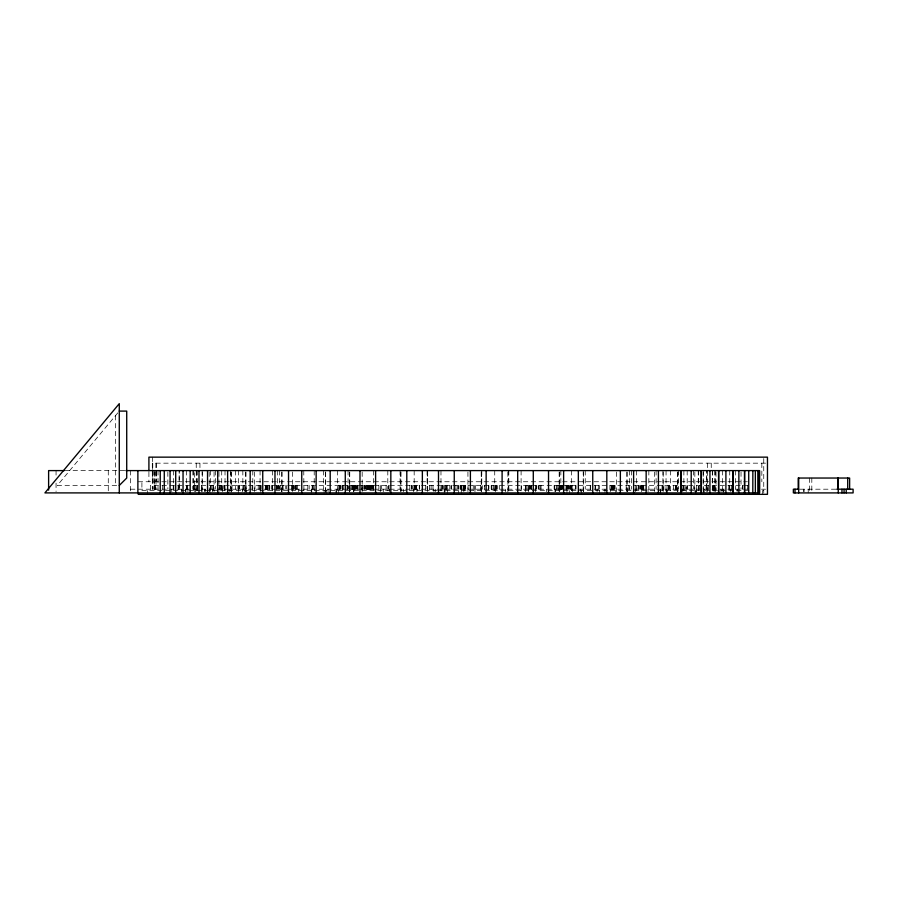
<?xml version="1.0" encoding="UTF-8"?>
<svg xmlns="http://www.w3.org/2000/svg" width="898" height="898" viewBox="0 0 898 898"><rect width="100%" height="100%" fill="white"/><g stroke="black" fill="none" stroke-linecap="round" stroke-linejoin="round"><path stroke-width="0.67" stroke-dasharray="4.49 3.37" d="M117.795 412.878L57.304 485.47L119.277 485.47M765.567 463.166L152.301 463.166L152.301 489.197M65.184 470.597L124.923 470.597M138.191 481.755L719.624 481.755M720.117 481.755L747.417 481.755M748.09 485.47L150.381 485.47L150.381 489.197M130.435 489.197L749.089 489.197M761.493 489.197L765.567 489.197M799.938 489.197L836.745 489.197M437.191 490.622L141.906 490.622L141.906 481.755M437.876 490.622L749.527 490.622M763.749 490.622L762.514 490.622L762.514 494.338M811.814 478.039L811.814 492.912M809.345 478.039L809.345 492.912M808.222 489.197L808.222 492.912M804.125 489.197L804.125 491.677M803.643 489.197L803.643 491.677M763.749 458.552L763.749 493.103M761.841 463.166L761.841 481.755M747.462 485.47L747.462 489.197M742.837 485.47L742.837 489.197M742.422 485.47L742.422 489.197M741.03 471.933L741.041 489.197M737.146 489.197L737.135 491.677M735.383 470.597L735.383 489.197M731.645 485.47L731.645 489.197M730.781 489.197L730.804 491.677M729.737 470.597L729.726 489.197M729.356 485.47L729.356 489.197M728.783 485.47L728.783 489.197M723.81 490.622L723.81 494.338M723.462 489.197L723.462 491.677M722.969 489.197L722.969 491.677M722.576 470.597L722.576 489.197M721.004 489.197L721.004 491.677M716.02 471.933L716.02 489.197M715.627 489.197L715.616 491.677M715.403 470.597L715.425 489.197M714.595 470.597L714.595 489.197M714.236 485.47L714.269 489.197M714.112 491.677L714.056 485.47L714.022 489.197M713.293 485.47L713.293 489.197M713.113 485.47L713.203 491.677M712.451 470.597L712.451 489.197M712.305 470.597L712.305 491.52M711.238 463.166L711.238 469.362M708.275 485.47L708.275 489.197M707.512 463.166L707.557 489.197M707.377 489.197L707.388 491.677M706.771 489.197L706.771 470.597L706.625 491.52M706.12 485.47L706.12 489.197M704.021 489.197L704.021 492.912M703.852 489.197L703.852 492.912M703.213 470.597L703.224 489.197M703.179 471.989L703.168 491.52M699.317 485.47L699.317 489.197M698.318 470.597L698.318 489.197M698.24 470.597L698.262 492.912M696.466 485.47L696.556 489.197M696.365 489.197L696.388 491.677M696.085 490.622L696.085 494.338M695.692 490.622L695.692 494.338M694.839 471.989L694.85 491.52M694.524 485.47L694.48 489.197M693.402 470.597L693.413 489.197M687.509 485.47L687.632 489.197M687.195 470.597L687.195 489.197M686.88 485.47L686.88 489.197M686.195 491.677L686.094 485.47M685.129 485.47L685.129 489.197M683.883 470.597L683.883 491.52M683.367 485.47L683.367 489.197M682.94 485.47L682.929 489.197M682.716 489.197L682.727 491.677M678.394 470.597L678.394 489.197M677.855 471.989L677.855 491.52M677.664 471.989L677.608 491.677M676.811 485.47L676.811 489.197M676.508 485.47L676.508 489.197M676.317 485.47L676.317 489.197M675.509 485.47L675.509 489.197M675.386 485.47L675.386 489.197M673.579 485.47L673.579 489.197M670.402 470.597L670.402 491.52M669.549 485.47L669.549 489.197M669.122 485.47L669.122 489.197M668.303 485.47L668.303 489.197M668 485.47L668 489.197M667.371 490.622L667.371 494.338M666.563 489.197L666.563 492.912M666.237 490.622L666.237 494.338M666.069 470.597L666.002 491.677M663.869 485.47L663.869 489.197M663.173 471.989L663.173 491.52M662.949 470.597L662.949 491.52M662.735 485.47L662.735 489.197M662.264 485.47L662.264 489.197M662.107 485.47L662.107 489.197M660.748 490.622L660.748 494.338M660.647 489.197L660.647 492.912M656.09 470.597L656.09 489.197M654.563 471.989L654.563 491.52M648.839 470.597L648.839 489.197M648.075 489.197L648.075 491.677M643.709 485.47L643.709 489.197M643.383 485.47L643.484 491.677M643.08 485.47L643.08 489.197M642.306 485.47L642.306 489.197M642.048 485.47L642.048 489.197M641.666 485.47L641.666 489.197M641.43 489.197L641.43 491.677M641.037 485.47L641.037 489.197M640.487 485.47L640.487 489.197M639.746 485.47L639.746 489.197M638.815 485.47L638.815 489.197M638.5 485.47L638.489 489.197M638.231 485.47L638.108 489.197M636.525 470.597L636.525 491.52M635.773 485.47L635.773 489.197M635.503 489.197L635.503 491.677M631.575 470.597L631.575 489.197M629.476 470.597L629.476 489.197M628.881 485.47L628.881 489.197M627.478 489.197L627.478 491.677M627.141 471.989L627.141 491.52M626.849 471.989L626.849 491.52M626.175 485.47L626.175 489.197M616.499 471.989L616.499 491.52M615.792 490.622L615.792 494.338M615.108 485.47L615.108 489.197M614.367 485.47L614.457 489.197M613.828 485.47L613.828 489.197M612.526 485.47L612.526 489.197M612.346 485.47L612.346 489.197M611.504 485.47L611.504 489.197M611.179 485.47L611.179 489.197M610.292 489.197L610.292 491.677M609.933 485.47L609.933 489.197M604.971 489.197L604.971 492.912M599.64 485.47L599.64 489.197M599.55 490.622L599.55 494.338M598.293 485.47L598.293 489.197M597.091 489.197L597.091 491.677M595.307 485.47L595.307 489.197M595.048 485.47L595.048 489.197M590.413 485.47L590.413 489.197M590.244 485.47L590.244 489.197M585.238 470.597L585.238 489.197M583.543 471.989L583.543 491.52M583.363 489.197L583.363 491.677M583.206 470.597L583.206 491.52M581.567 490.622L581.567 494.338M580.815 489.197L580.815 491.677M576 485.47L576 489.197M575.708 485.47L575.708 489.197M572.453 489.197L572.453 491.677M572.194 489.197L572.037 485.47L572.026 489.197M571.543 485.47L571.543 489.197M571.353 470.597L571.353 491.52M570.724 485.47L570.724 489.197M570.062 485.47L570.062 489.197M569.691 490.622L569.691 494.338M569.579 485.47L569.579 489.197M568.445 485.47L568.445 489.197M567.772 485.47L567.738 489.197M566.952 490.622L566.952 494.338M566.66 485.47L566.66 489.197M566.481 485.47L566.503 489.197M565.998 485.47L565.998 489.197M562.227 485.47L562.227 489.197M562.036 485.47L561.98 489.197M561.744 485.47L561.744 489.197M561.587 489.197L561.587 485.47L561.396 489.197M561.317 485.47L561.317 489.197M561.048 485.47L561.048 489.197M560.846 470.597L560.846 489.197M560.621 485.47L560.621 489.197M560.363 485.47L560.363 489.197M560.161 485.47L560.161 489.197M559.881 485.47L559.881 489.197M559.51 471.989L559.51 491.52M559.42 485.47L559.42 489.197M559.151 471.989L559.151 491.52M558.253 485.47L558.298 489.197M557.142 485.47L557.142 489.197M556.21 485.47L556.289 489.197M555.29 489.197L555.29 491.677M555.031 489.197L555.031 491.677M554.38 485.47L554.38 489.197M554.145 485.47L554.145 489.197M546.512 489.197L546.512 491.677M541.067 485.47L541.067 489.197M540.158 485.47L540.158 489.197M538.912 485.47L538.912 489.197M538.721 485.47L538.721 489.197M536.813 485.47L536.735 489.197M536.106 485.47L536.106 489.197M535.769 485.47L535.769 489.197M535.511 489.197L535.511 491.677M530.931 485.47L530.931 489.197M530.224 485.47L530.202 489.197M529.831 485.47L529.831 489.197M529.371 485.47L529.371 489.197M529.09 485.47L529.09 489.197M528.641 489.197L528.641 491.677M528.585 485.47L528.585 489.197M527.036 485.47L527.036 489.197M525.869 485.47L525.869 489.197M525.723 485.47L525.723 489.197M525.599 489.197L525.599 491.677M521.356 485.47L521.368 489.197M521.098 470.597L521.098 491.52M508.829 470.597L508.829 489.197M508.257 470.597L508.257 491.52M507.875 471.989L507.875 492.912M505.518 489.197L505.518 491.677M499.288 485.47L499.288 489.197M497.649 485.47L497.649 489.197M496.459 485.47L496.459 489.197M496.022 485.47L496.022 489.197M495.561 485.47L495.561 489.197M495.382 489.197L495.382 491.677M495.314 485.47L495.314 489.197M494.731 470.597L494.731 491.52M493.417 485.47L493.417 489.197M491.913 485.47L491.913 491.677M491.329 485.47L491.329 489.197M491.206 485.47L491.206 489.197M488.838 485.47L488.838 489.197M488.725 485.47L488.725 489.197M488.456 485.47L488.456 489.197M482.215 485.47L482.215 489.197M481.788 470.597L481.788 489.197M481.597 471.989L481.597 491.52M481.205 471.989L481.205 491.52M480.621 485.47L480.621 489.197M475.368 485.47L475.368 489.197M474.963 489.197L474.963 491.677M474.436 485.47L474.436 489.197M473.257 485.47L473.224 491.677M468.06 485.47L468.06 489.197M467.925 471.989L467.925 491.52M465.602 485.47L465.68 489.197M465.052 485.47L465.052 489.197M464.737 485.47L464.715 491.677M464.187 485.47L464.187 489.197M463.839 489.197L463.839 491.677M463.637 485.47L463.637 489.197M463.379 485.47L463.379 489.197M461.954 485.47L461.954 489.197M461.28 485.47L461.28 489.197M461.269 490.622L461.269 494.338M461.067 485.47L461.067 489.197M460.393 485.47L460.393 489.197M458.912 485.47L458.912 489.197M458.676 485.47L458.676 489.197M458.328 490.622L458.328 494.338M457.61 485.47L457.61 489.197M455.915 485.47L455.915 489.197M451.615 485.47L451.615 489.197M451.021 485.47L451.021 489.197M449.819 485.47L449.819 489.197M447.327 490.622L447.327 494.338M447.069 485.47L447.069 489.197M446.822 485.47L446.822 489.197M446.407 485.47L446.407 489.197M446.194 485.47L446.194 489.197M445.52 485.47L445.52 489.197M445.06 489.197L445.06 491.677M444.611 485.47L444.611 489.197M444.387 490.622L444.387 494.338M444.184 489.197L444.184 491.677M443.286 485.47L443.286 489.197M442.736 485.47L442.736 489.197M442.422 485.47L442.422 489.197M441.861 485.47L441.861 489.197M440.974 470.597L440.974 491.52M435.676 489.197L435.676 491.677M433.936 489.197L433.936 491.677M433.004 485.47L433.004 489.197M431.107 485.47L431.107 489.197M429.558 485.47L429.558 489.197M427.684 471.989L427.684 491.52M427.302 470.597L427.302 491.52M427.111 470.597L427.111 489.197M425.529 485.47L425.529 489.197M419.534 485.47L419.534 489.197M419.276 485.47L419.276 489.197M416.986 489.197L416.986 491.677M416.257 485.47L416.257 489.197M416.144 485.47L416.144 489.197M415.561 485.47L415.561 489.197M415.168 485.47L415.168 489.197M414.169 470.597L414.169 491.52M414.057 485.47L414.057 489.197M413.518 489.197L413.518 491.677M412.16 485.47L412.16 489.197M411.901 485.47L411.901 489.197M411.452 485.47L411.452 489.197M409.814 485.47L409.814 489.197M403.382 489.197L403.382 491.677M401.024 471.989L401.024 491.52M400.643 471.989L400.643 491.52M400.07 470.597L400.07 489.197M389.328 489.197L389.328 491.677M388.935 485.47L388.935 489.197M388.789 485.47L388.789 489.197M387.801 470.597L387.801 491.52M386.106 485.47L386.118 489.197M383.3 489.197L383.3 491.677M381.605 485.47L381.74 489.197M380.438 485.47L380.438 489.197M380.258 489.197L380.258 491.677M378.889 485.47L378.889 489.197M373.613 470.597L373.613 489.197M373.445 485.47L373.388 491.677M373.242 485.47L373.242 489.197M372.614 485.47L372.614 489.197M372.03 485.47L372.03 489.197M371.705 485.47L371.705 489.197M371.188 485.47L371.188 489.197M371.02 485.47L371.02 489.197M370.694 485.47L370.694 489.197M370.447 485.47L370.447 489.197M369.516 485.47L369.516 489.197M369.235 485.47L369.235 489.197M368.988 485.47L368.988 489.197M368.708 485.47L368.708 489.197M367.203 485.47L367.338 489.197M367.102 485.47L367.058 489.197M366.788 485.47L366.788 489.197M365.722 485.47L365.722 489.197M365.015 485.47L365.015 489.197M364.734 485.47L364.734 489.197M364.375 485.47L364.307 489.197M363.219 485.47L363.219 489.197M362.399 485.47L362.388 491.677M362.175 471.989L362.175 491.52M361.703 485.47L361.625 489.197L361.568 485.47M358.01 485.47L358.01 489.197M357.629 485.47L357.629 489.197M357.146 485.47L357.146 489.197M357.022 485.47L357.022 489.197M356.169 485.47L356.169 489.197M355.788 485.47L355.788 489.197M355.103 485.47L355.103 489.197M354.979 485.47L354.979 489.197M354.407 485.47L354.407 489.197M354.093 485.47L354.093 489.197M353.868 489.197L353.868 491.677M353.61 489.197L353.61 491.677M353.329 485.47L353.329 489.197M353.094 485.47L353.094 489.197M352.454 485.47L352.454 489.197M352.364 485.47L352.364 489.197M351.298 485.47L351.298 489.197M350.052 485.47L350.052 489.197M349.782 485.47L349.782 489.197M349.749 471.989L349.749 492.912M349.389 471.989L349.389 491.52M348.985 485.47L348.985 489.197M348.054 470.597L348.054 489.197M347.795 485.47L347.795 489.197M347.616 485.47L347.56 489.197M347.301 485.47L347.301 489.197M347.122 485.47L347.122 489.197M343.115 485.47L343.182 489.197M342.789 485.47L342.789 489.197M342.508 485.47L342.666 489.197M342.16 485.47L342.183 489.197M340.971 485.47L340.847 489.197M340.421 485.47L340.421 489.197M339.904 485.47L339.893 489.197M339.321 485.47L339.321 489.197M339.13 485.47L339.13 489.197M339.017 485.47L339.017 489.197M338.703 490.622L338.703 494.338M337.547 470.597L337.547 491.52M336.447 489.197L336.447 492.912M335.964 490.622L335.964 494.338M328.073 489.197L328.073 491.677M326.434 490.622L326.434 494.338M325.682 471.989L325.682 491.52M325.525 489.197L325.525 492.912M325.345 471.989L325.345 491.52M324.088 490.622L324.088 494.338M323.662 470.597L323.662 489.197M314.21 470.597L314.21 491.52M313.222 485.47L313.222 489.197M312.414 485.47L312.414 489.197M312.156 485.47L312.156 489.197M311.808 489.197L311.808 491.677M311.224 490.622L311.224 494.338M309.181 485.47L309.181 489.197M307.823 485.47L307.823 489.197M303.771 470.597L303.928 492.912M298.607 489.197L298.607 491.677M297.541 485.47L297.541 489.197M296.284 485.47L296.351 489.197M295.846 485.47L295.846 489.197M295.128 485.47L295.128 489.197M294.948 485.47L294.948 489.197M293.848 485.47L293.904 489.197M293.646 485.47L293.646 489.197M293.107 485.47L293.107 489.197M293.017 485.47L293.017 489.197M292.4 471.989L292.4 491.52M292.198 485.47L292.198 489.197M291.693 485.47L291.693 489.197M286.776 485.47L286.776 489.197M285.777 485.47L285.777 489.197M282.982 485.47L282.937 489.197M282.791 485.47L282.791 489.197M282.533 485.47L282.533 489.197M282.051 471.989L282.051 491.52M281.759 471.989L281.759 491.52M281.422 489.197L281.422 491.677M280.771 485.47L280.771 489.197M279.424 470.597L279.424 489.197M278.997 485.47L278.997 489.197M278.627 485.47L278.604 489.197M277.448 485.47L277.448 489.197M277.325 470.597L277.325 489.197M276.707 485.47L276.707 489.197M276.461 485.47L276.461 489.197M272.375 470.597L272.375 491.52M272.274 485.47L272.251 489.197M271.69 485.47L271.69 489.197M269.782 485.47L269.782 489.197M269.366 485.47L269.366 489.197M269.243 485.47L269.243 489.197M268.985 485.47L268.973 489.197M267.727 485.47L267.727 489.197M267.503 485.47L267.458 491.677M267.29 485.47L267.29 489.197M266.987 485.47L266.987 489.197M266.526 485.47L266.526 489.197M266.437 485.47L266.369 489.197M265.808 485.47L265.808 489.197M265.415 485.47L265.415 491.677M261.183 485.47L261.183 489.197M260.824 489.197L260.824 492.912M260.398 485.47L260.487 489.197M260.252 485.47L260.252 489.197M260.061 470.597L260.061 489.197M259.892 485.47L259.892 489.197M258.209 485.47L258.209 489.197M254.953 485.47L254.953 489.197M254.336 471.989L254.336 491.52M252.809 470.597L252.809 489.197M252.102 485.47L252.102 489.197M246.714 490.622L246.714 494.338M246.187 485.47L246.187 489.197M245.951 471.989L245.951 491.52M245.726 471.989L245.726 491.52M245.21 485.47L245.367 489.197M244.907 490.622L244.907 494.338M244.739 485.47L244.739 489.197M243.605 485.47L243.605 489.197M242.83 470.597L242.898 491.677M242.337 489.197L242.337 491.677M239.474 485.47L239.474 489.197M239.171 485.47L239.171 489.197M238.509 470.597L238.498 491.52M238.352 485.47L238.352 489.197M238.273 490.622L238.273 494.338M237.914 485.47L237.914 489.197M235.388 470.597L235.388 489.197M232.088 485.47L231.953 489.197M231.235 471.989L231.291 492.912M231.033 471.989L231.044 491.52M230.966 485.47L230.966 489.197M230.505 470.597L230.505 489.197M229.17 489.197L229.17 491.677M225.028 470.597L225.016 491.52M224.623 485.47L224.623 489.197M224.545 485.47L224.545 489.197M223.288 485.47L223.131 489.197M222.704 489.197L222.704 491.677M222.334 485.47L222.334 489.197M221.716 470.597L221.716 489.197M221.379 485.47L221.379 489.197M220.987 485.47L220.987 489.197M219.965 485.47L219.965 489.197M219.842 485.47L219.842 489.197M218.966 471.989L218.966 491.52M215.486 470.597L215.498 489.197M214.072 471.989L214.061 491.52M213.241 485.47L213.241 489.197M212.994 485.47L212.949 489.197M212.523 489.197L212.512 491.677M211.008 485.47L211.008 489.197M210.907 485.47L210.907 489.197M210.66 470.597L210.637 491.677M209.964 490.622L209.964 494.338M209.155 471.989L209.268 491.52M205.047 489.197L205.07 491.677M204.879 489.197L204.879 491.677M202.274 471.989L202.185 491.52M202.151 470.597L202.095 489.197M201.522 489.197L201.511 491.677M201.354 485.47L201.354 489.197M199.951 463.166L199.951 468.745M197.302 470.597L197.302 491.52M197.234 485.47L197.257 489.197M196.583 470.597L196.583 491.52M196.235 463.166L196.235 481.755M195.697 489.197L195.697 491.677M195.147 485.47L195.147 489.197M194.799 489.197L194.787 491.677M194.35 485.47L194.35 489.197L194.305 470.597M193.497 470.597L193.474 489.197M193.205 485.47L193.272 491.677M192.879 470.597L192.879 489.197M187.895 489.197L187.895 491.677M187.693 485.47L187.693 489.197M186.93 485.47L186.93 489.197M186.346 470.597L186.346 489.197M185.931 489.197L185.931 491.677M185.437 489.197L185.437 491.677M178.691 485.47L178.691 489.197M178.107 485.47L178.118 491.677M173.853 485.47L173.853 489.197M173.527 470.597L173.527 489.197M173.235 485.47L173.235 489.197M171.754 489.197L171.765 491.677M167.847 471.933L167.87 489.197M162.706 485.47L162.706 489.197M158.026 470.597L158.026 489.197M156.353 463.166L156.353 481.755M156.028 471.933L156.028 489.197M155.893 463.166L155.893 481.755M155.152 485.47L155.152 489.197M154.961 485.47L154.961 489.197M154.759 470.597L154.759 489.197M154.613 485.47L154.636 489.197M154.265 471.933L154.265 489.197M153.109 470.597L153.109 489.197M152.761 463.166L152.761 489.197M152.503 457.149L152.503 481.755M148.911 472.191L148.911 481.755M147.351 490.622L147.351 494.338M130.435 470.597L130.435 491.52M115.561 415.561L115.561 485.47M108.276 470.597L108.276 492.912M56.058 470.597L56.058 477.568M56.058 483.146L56.058 491.52M613.626 489.197L613.626 485.47L613.559 489.197M568.142 489.197L568.142 485.47L568.086 489.197M567.042 489.197L567.042 485.47L566.975 489.197M531.65 489.197L531.65 485.47L531.594 489.197M484.538 489.197L484.538 485.47L484.46 489.197M372.255 489.197L372.255 485.47L372.221 489.197M352.802 489.197L352.802 485.47L352.746 489.197M278.144 489.197L278.144 485.47L278.122 489.197M181.789 491.677L181.789 489.197L181.778 491.677M179.173 489.197L179.173 470.597L179.151 489.197"/><path stroke-width="1.35" d="M119.277 485.47L126.719 478.039L126.719 411.093L119.277 411.093M64.319 470.597L48.615 470.597L48.615 490.128M125.956 470.597L759.506 470.597L759.506 492.912L44.9 492.901L119.277 403.662L119.277 492.923M798.704 489.197L793.361 489.197L793.361 492.912L853.1 492.912L853.1 489.197L836.745 489.197M138.191 494.338L767.464 494.338L767.464 457.149L148.911 457.149L148.911 470.821M849.631 489.197L849.631 478.039L798.199 478.039L798.199 489.197M847.701 478.039L847.701 489.197M846.23 489.197L846.23 492.912M844.064 489.197L844.064 492.912M841.965 489.197L841.965 492.912M838.249 478.039L838.249 492.912M837.868 478.039L837.868 489.197M798.704 478.039L798.704 492.912M795.011 489.197L795.011 492.912M759.484 470.597L759.484 492.912M758.687 470.597L758.687 492.912M757.822 470.597L757.833 492.912M755.353 470.597L755.353 492.912M752.861 470.597L752.805 492.912M748.719 470.597L748.719 492.912M744.622 470.597L744.622 492.912M744.521 470.597L744.521 492.912M738.863 470.597L738.863 492.912M733.195 470.597L733.195 492.912M733.06 470.597L733.06 492.912M725.898 470.597L725.898 492.912M718.714 470.597L718.714 492.912M718.546 470.597L718.546 492.912M709.948 470.597L709.948 492.912M701.349 470.597L701.349 492.912M701.136 470.597L701.136 492.912M691.213 470.597L691.213 492.912M681.268 470.597L681.268 492.912M681.021 470.597L681.021 492.912M658.425 470.597L658.425 492.912M646.156 470.597L646.156 492.912M633.606 470.597L633.606 492.912M620.361 470.597L620.361 492.912M606.812 470.597L606.812 492.912M592.747 470.597L592.747 492.912M578.346 470.597L578.346 492.912M563.618 470.597L563.618 492.912M548.532 470.597L548.532 492.912M533.289 470.597L533.289 492.912M517.686 470.597L517.686 492.912M502.105 470.597L502.105 492.912M486.144 470.597L486.144 492.912M470.395 470.597L470.395 492.912M454.253 470.597L454.253 492.912M438.505 470.597L438.505 492.912M422.363 470.597L422.363 492.912M406.794 470.597L406.794 492.912M390.832 470.597L390.832 492.912M375.6 470.597L375.6 492.912M359.997 470.597L359.997 492.912M345.281 470.597L345.281 492.912M330.195 470.597L330.195 492.912M316.152 470.597L316.152 492.912M301.75 470.597L301.75 492.912M288.539 470.597L288.539 492.912M274.979 470.597L274.979 492.912M262.744 470.597L262.744 492.912M250.183 470.597L250.183 492.912M227.621 470.597L227.621 492.912M217.709 470.597L217.709 492.912M207.539 470.597L207.539 492.912M198.997 470.597L198.997 492.912M190.185 470.597L190.185 492.912M183.046 470.597L183.046 492.912M175.705 470.597L175.705 492.912M170.081 470.597L170.081 492.912M164.278 470.597L164.278 492.912M160.226 470.597L160.226 492.912M137.877 470.597L137.877 492.912"/></g></svg>
